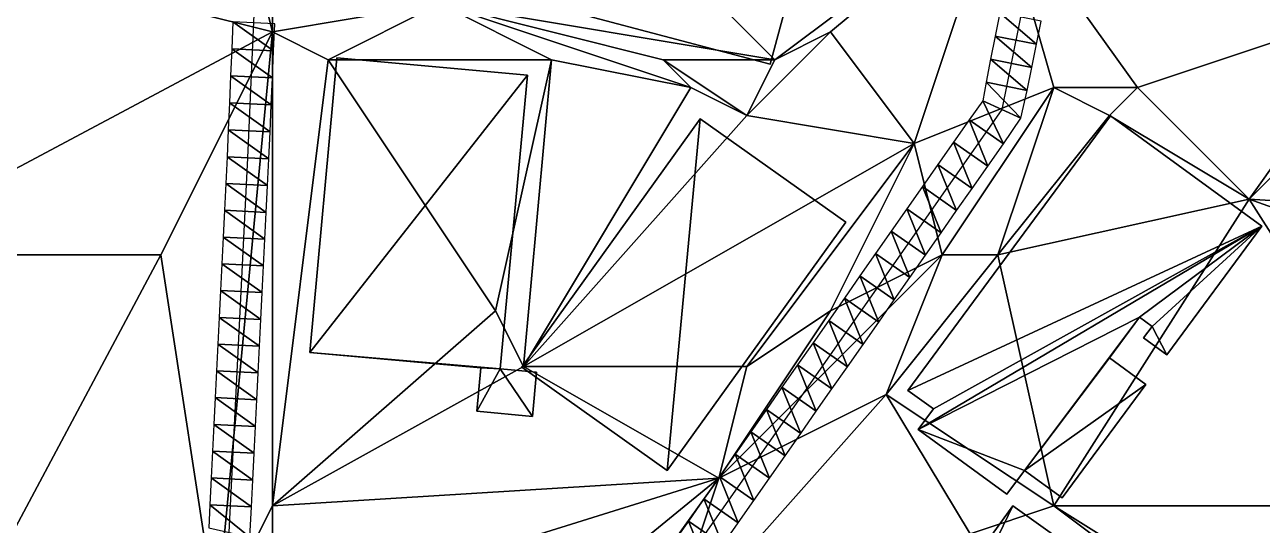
# Model space of a CAD drawing. Header units: metres. Extents: x -1103 to 901, y -902 to 905.
# Drawn here: x 618.3 to 706.9, y 14.6 to 50.5 of the extents above; entities that cross this region are included whole.
import ezdxf

# ---------------------------------------------------------------- set-up
doc = ezdxf.new("R2010")
doc.units = ezdxf.units.M
for name, color, linetype in [('OSM_BUILDING_FOOTPRINTS', 7, 'CONTINUOUS'), ('OSM_BUILDING_ROOFS', 1, 'CONTINUOUS'), ('OSM_BUILDING_WALLS', 8, 'CONTINUOUS'), ('OSM_ROAD_AXES', 2, 'CONTINUOUS'), ('OSM_ROAD_SURFACE', 9, 'CONTINUOUS'), ('OSM_TERRAIN', 3, 'CONTINUOUS'), ('OSM_WATER_SURFACE', 5, 'CONTINUOUS')]:
    doc.layers.add(name, color=color, linetype=linetype)

msp = doc.modelspace()

# ---------------------------------------------------------------- linework, layer by layer
at = {"layer": 'OSM_BUILDING_FOOTPRINTS'}
for points in [[(671.68, 47.671, 7.544), (651.065, 53.157, 7.544), (654.425, 65.631, 7.544), (675.04, 60.157, 7.544), (671.68, 47.671, 7.544)], [(650.932, 25.896, 6.433), (638.684, 27.013, 6.433), (640.63, 48.125, 6.433), (654.281, 46.886, 6.433), (652.325, 25.83, 6.433), (650.932, 25.896, 6.433)], [(677.096, 36.358, 6.203), (664.307, 18.553, 6.203), (653.872, 25.951, 6.203), (666.65, 43.756, 6.203), (677.096, 36.358, 6.203)], [(696.075, 43.977, 5.109), (706.919, 36.07, 5.109), (700.099, 26.836, 5.109), (698.441, 28.052, 5.109), (699.049, 28.87, 5.109), (698.142, 29.545, 5.109), (695.987, 26.626, 5.109), (698.606, 24.712, 5.109), (692.604, 16.573, 5.109), (689.907, 18.541, 5.109), (688.647, 16.849, 5.109), (682.28, 21.483, 5.109), (683.374, 22.954, 5.109), (681.539, 24.292, 5.109), (696.075, 43.977, 5.109)], [(650.932, 25.896, 6.303), (652.325, 25.83, 6.303), (654.933, 25.598, 6.303), (654.646, 22.424, 6.303), (650.644, 22.789, 6.303), (650.932, 25.896, 6.303)], [(675.426, -2.924, 4.463), (689.067, 16.009, 4.463), (692.416, 13.631, 4.463), (678.776, -5.302, 4.463), (675.426, -2.924, 4.463)]]:
    msp.add_polyline3d(points, close=True, dxfattribs=at)
at = {"layer": 'OSM_BUILDING_ROOFS'}
for points in [[(651.065, 53.157, 17.544), (671.68, 47.671, 17.544), (675.04, 60.157, 17.544)], [(638.684, 27.013, 16.433), (654.281, 46.886, 16.433), (640.63, 48.125, 16.433)], [(638.684, 27.013, 16.433), (652.325, 25.83, 16.433), (654.281, 46.886, 16.433)], [(664.307, 18.553, 16.203), (666.65, 43.756, 16.203), (653.872, 25.951, 16.203)], [(664.307, 18.553, 16.203), (677.096, 36.358, 16.203), (666.65, 43.756, 16.203)], [(706.919, 36.07, 25.109), (696.075, 43.977, 25.109), (681.539, 24.292, 25.109)], [(706.919, 36.07, 25.109), (681.539, 24.292, 25.109), (683.374, 22.954, 25.109)], [(706.919, 36.07, 25.109), (683.374, 22.954, 25.109), (682.28, 21.483, 25.109)], [(698.142, 29.545, 25.109), (706.919, 36.07, 25.109), (682.28, 21.483, 25.109)], [(698.142, 29.545, 25.109), (699.049, 28.87, 25.109), (706.919, 36.07, 25.109)], [(699.049, 28.87, 25.109), (700.099, 26.836, 25.109), (706.919, 36.07, 25.109)], [(682.28, 21.483, 25.109), (689.907, 18.541, 25.109), (698.142, 29.545, 25.109)], [(689.907, 18.541, 25.109), (695.987, 26.626, 25.109), (698.142, 29.545, 25.109)], [(699.049, 28.87, 25.109), (698.441, 28.052, 25.109), (700.099, 26.836, 25.109)], [(638.684, 27.013, 16.433), (650.932, 25.896, 16.433), (652.325, 25.83, 16.433)], [(689.907, 18.541, 25.109), (698.606, 24.712, 25.109), (695.987, 26.626, 25.109)], [(652.325, 25.83, 16.303), (650.932, 25.896, 16.303), (650.644, 22.789, 16.303)], [(652.325, 25.83, 16.303), (650.644, 22.789, 16.303), (654.646, 22.424, 16.303)], [(652.325, 25.83, 16.303), (654.646, 22.424, 16.303), (654.933, 25.598, 16.303)], [(689.907, 18.541, 25.109), (692.604, 16.573, 25.109), (698.606, 24.712, 25.109)], [(682.28, 21.483, 25.109), (688.647, 16.849, 25.109), (689.907, 18.541, 25.109)], [(689.067, 16.009, 14.463), (675.426, -2.924, 14.463), (678.776, -5.302, 14.463)], [(689.067, 16.009, 14.463), (678.776, -5.302, 14.463), (692.416, 13.631, 14.463)]]:
    msp.add_3dface(points, dxfattribs=at)
at = {"layer": 'OSM_BUILDING_WALLS'}
for points in [[(671.68, 47.671, 7.544), (675.04, 60.157, 7.544), (675.04, 60.157, 17.544)], [(671.68, 47.671, 7.544), (675.04, 60.157, 17.544), (671.68, 47.671, 17.544)], [(651.065, 53.157, 7.544), (671.68, 47.671, 7.544), (671.68, 47.671, 17.544)], [(651.065, 53.157, 7.544), (671.68, 47.671, 17.544), (651.065, 53.157, 17.544)], [(640.63, 48.125, 6.433), (638.684, 27.013, 6.433), (638.684, 27.013, 16.433)], [(640.63, 48.125, 6.433), (638.684, 27.013, 16.433), (640.63, 48.125, 16.433)], [(654.281, 46.886, 6.433), (640.63, 48.125, 6.433), (640.63, 48.125, 16.433)], [(654.281, 46.886, 6.433), (640.63, 48.125, 16.433), (654.281, 46.886, 16.433)], [(652.325, 25.83, 6.433), (654.281, 46.886, 6.433), (654.281, 46.886, 16.433)], [(652.325, 25.83, 6.433), (654.281, 46.886, 16.433), (652.325, 25.83, 16.433)], [(666.65, 43.756, 6.203), (653.872, 25.951, 6.203), (653.872, 25.951, 16.203)], [(666.65, 43.756, 6.203), (653.872, 25.951, 16.203), (666.65, 43.756, 16.203)], [(677.096, 36.358, 6.203), (666.65, 43.756, 6.203), (666.65, 43.756, 16.203)], [(677.096, 36.358, 6.203), (666.65, 43.756, 16.203), (677.096, 36.358, 16.203)], [(696.075, 43.977, 5.109), (681.539, 24.292, 5.109), (681.539, 24.292, 25.109)], [(696.075, 43.977, 5.109), (681.539, 24.292, 25.109), (696.075, 43.977, 25.109)], [(706.919, 36.07, 5.109), (696.075, 43.977, 5.109), (696.075, 43.977, 25.109)], [(706.919, 36.07, 5.109), (696.075, 43.977, 25.109), (706.919, 36.07, 25.109)], [(664.307, 18.553, 6.203), (677.096, 36.358, 6.203), (677.096, 36.358, 16.203)], [(664.307, 18.553, 6.203), (677.096, 36.358, 16.203), (664.307, 18.553, 16.203)], [(700.099, 26.836, 5.109), (706.919, 36.07, 5.109), (706.919, 36.07, 25.109)], [(700.099, 26.836, 5.109), (706.919, 36.07, 25.109), (700.099, 26.836, 25.109)], [(695.987, 26.626, 5.109), (698.142, 29.545, 5.109), (698.142, 29.545, 25.109)], [(695.987, 26.626, 5.109), (698.142, 29.545, 25.109), (695.987, 26.626, 25.109)], [(698.142, 29.545, 5.109), (699.049, 28.87, 5.109), (699.049, 28.87, 25.109)], [(698.142, 29.545, 5.109), (699.049, 28.87, 25.109), (698.142, 29.545, 25.109)], [(699.049, 28.87, 5.109), (698.441, 28.052, 5.109), (698.441, 28.052, 25.109)], [(699.049, 28.87, 5.109), (698.441, 28.052, 25.109), (699.049, 28.87, 25.109)], [(698.441, 28.052, 5.109), (700.099, 26.836, 5.109), (700.099, 26.836, 25.109)], [(698.441, 28.052, 5.109), (700.099, 26.836, 25.109), (698.441, 28.052, 25.109)], [(638.684, 27.013, 6.433), (650.932, 25.896, 6.433), (650.932, 25.896, 16.433)], [(638.684, 27.013, 6.433), (650.932, 25.896, 16.433), (638.684, 27.013, 16.433)], [(698.606, 24.712, 5.109), (695.987, 26.626, 5.109), (695.987, 26.626, 25.109)], [(698.606, 24.712, 5.109), (695.987, 26.626, 25.109), (698.606, 24.712, 25.109)], [(650.932, 25.896, 6.303), (650.644, 22.789, 6.303), (650.644, 22.789, 16.303)], [(650.932, 25.896, 6.303), (650.644, 22.789, 16.303), (650.932, 25.896, 16.303)], [(650.932, 25.896, 6.433), (652.325, 25.83, 6.433), (652.325, 25.83, 16.433)], [(650.932, 25.896, 6.433), (652.325, 25.83, 16.433), (650.932, 25.896, 16.433)], [(652.325, 25.83, 6.303), (650.932, 25.896, 6.303), (650.932, 25.896, 16.303)], [(652.325, 25.83, 6.303), (650.932, 25.896, 16.303), (652.325, 25.83, 16.303)], [(654.933, 25.598, 6.303), (652.325, 25.83, 6.303), (652.325, 25.83, 16.303)], [(654.933, 25.598, 6.303), (652.325, 25.83, 16.303), (654.933, 25.598, 16.303)], [(653.872, 25.951, 6.203), (664.307, 18.553, 6.203), (664.307, 18.553, 16.203)], [(653.872, 25.951, 6.203), (664.307, 18.553, 16.203), (653.872, 25.951, 16.203)], [(654.646, 22.424, 6.303), (654.933, 25.598, 6.303), (654.933, 25.598, 16.303)], [(654.646, 22.424, 6.303), (654.933, 25.598, 16.303), (654.646, 22.424, 16.303)], [(681.539, 24.292, 5.109), (683.374, 22.954, 5.109), (683.374, 22.954, 25.109)], [(681.539, 24.292, 5.109), (683.374, 22.954, 25.109), (681.539, 24.292, 25.109)], [(692.604, 16.573, 5.109), (698.606, 24.712, 5.109), (698.606, 24.712, 25.109)], [(692.604, 16.573, 5.109), (698.606, 24.712, 25.109), (692.604, 16.573, 25.109)], [(650.644, 22.789, 6.303), (654.646, 22.424, 6.303), (654.646, 22.424, 16.303)], [(650.644, 22.789, 6.303), (654.646, 22.424, 16.303), (650.644, 22.789, 16.303)], [(683.374, 22.954, 5.109), (682.28, 21.483, 5.109), (682.28, 21.483, 25.109)], [(683.374, 22.954, 5.109), (682.28, 21.483, 25.109), (683.374, 22.954, 25.109)], [(682.28, 21.483, 5.109), (688.647, 16.849, 5.109), (688.647, 16.849, 25.109)], [(682.28, 21.483, 5.109), (688.647, 16.849, 25.109), (682.28, 21.483, 25.109)], [(688.647, 16.849, 5.109), (689.907, 18.541, 5.109), (689.907, 18.541, 25.109)], [(688.647, 16.849, 5.109), (689.907, 18.541, 25.109), (688.647, 16.849, 25.109)], [(689.907, 18.541, 5.109), (692.604, 16.573, 5.109), (692.604, 16.573, 25.109)], [(689.907, 18.541, 5.109), (692.604, 16.573, 25.109), (689.907, 18.541, 25.109)], [(689.067, 16.009, 4.463), (675.426, -2.924, 4.463), (675.426, -2.924, 14.463)], [(689.067, 16.009, 4.463), (675.426, -2.924, 14.463), (689.067, 16.009, 14.463)], [(692.416, 13.631, 4.463), (689.067, 16.009, 4.463), (689.067, 16.009, 14.463)], [(692.416, 13.631, 4.463), (689.067, 16.009, 14.463), (692.416, 13.631, 14.463)]]:
    msp.add_3dface(points, dxfattribs=at)
at = {"layer": 'OSM_ROAD_AXES'}
msp.add_polyline3d([(605.522, -30.471, 8.562), (609.115, -23.216, 8.886), (624.535, -5.799, 9.009), (632.914, 14.096, 9.605), (634.252, 40.97, 10.38), (634.849, 54.517, 10.767), (636.397, 65.123, 11.044), (640.177, 70.055, 11.152), (645.151, 72.554, 11.128), (652.635, 72.709, 10.971), (662.495, 70.939, 10.773), (676.312, 67.997, 10.116), (689.101, 63.021, 9.231), (690.283, 54.373, 8.711), (688.283, 44.431, 8.338), (648.046, -13.109, 7.387)], dxfattribs=at)
at = {"layer": 'OSM_ROAD_SURFACE'}
for points in [[(636.092, 48.645, 10.511), (633.18, 50.712, 10.721), (633.094, 48.777, 10.716)], [(636.092, 48.645, 10.511), (636.177, 50.58, 10.582), (633.18, 50.712, 10.721)], [(688.146, 51.355, 8.728), (687.812, 49.698, 8.658), (690.753, 49.106, 8.539)], [(688.146, 51.355, 8.728), (690.753, 49.106, 8.539), (691.087, 50.763, 8.577)], [(687.812, 49.698, 8.658), (687.479, 48.041, 8.587), (690.42, 47.449, 8.468)], [(687.812, 49.698, 8.658), (690.42, 47.449, 8.468), (690.753, 49.106, 8.539)], [(636.006, 46.71, 10.482), (633.094, 48.777, 10.716), (633.009, 46.842, 10.697)], [(636.006, 46.71, 10.482), (636.092, 48.645, 10.511), (633.094, 48.777, 10.716)], [(687.479, 48.041, 8.587), (687.145, 46.384, 8.517), (690.087, 45.792, 8.398)], [(687.479, 48.041, 8.587), (690.087, 45.792, 8.398), (690.42, 47.449, 8.468)], [(635.921, 44.774, 10.432), (633.009, 46.842, 10.697), (632.924, 44.906, 10.674)], [(635.921, 44.774, 10.432), (636.006, 46.71, 10.482), (633.009, 46.842, 10.697)], [(687.145, 46.384, 8.517), (686.912, 45.041, 8.458), (689.653, 43.82, 8.327)], [(687.145, 46.384, 8.517), (689.653, 43.82, 8.327), (690.087, 45.792, 8.398)], [(635.836, 42.839, 10.381), (632.924, 44.906, 10.674), (632.839, 42.971, 10.638)], [(635.836, 42.839, 10.381), (635.921, 44.774, 10.432), (632.924, 44.906, 10.674)], [(686.912, 45.041, 8.458), (685.936, 43.692, 8.423), (688.394, 41.973, 8.288)], [(686.912, 45.041, 8.458), (688.394, 41.973, 8.288), (689.653, 43.82, 8.327)], [(685.936, 43.692, 8.423), (684.818, 42.094, 8.389), (687.276, 40.374, 8.256)], [(685.936, 43.692, 8.423), (687.276, 40.374, 8.256), (688.394, 41.973, 8.288)], [(635.75, 40.9, 10.33), (632.839, 42.971, 10.638), (632.754, 41.04, 10.579)], [(635.75, 40.9, 10.33), (635.836, 42.839, 10.381), (632.839, 42.971, 10.638)], [(684.818, 42.094, 8.389), (683.7, 40.495, 8.356), (686.159, 38.776, 8.223)], [(684.818, 42.094, 8.389), (686.159, 38.776, 8.223), (687.276, 40.374, 8.256)], [(635.654, 38.976, 10.28), (632.754, 41.04, 10.579), (632.658, 39.125, 10.522)], [(635.654, 38.976, 10.28), (635.75, 40.9, 10.33), (632.754, 41.04, 10.579)], [(683.7, 40.495, 8.356), (682.583, 38.897, 8.319), (685.041, 37.178, 8.19)], [(683.7, 40.495, 8.356), (685.041, 37.178, 8.19), (686.159, 38.776, 8.223)], [(635.559, 37.056, 10.229), (632.658, 39.125, 10.522), (632.563, 37.205, 10.464)], [(635.559, 37.056, 10.229), (635.654, 38.976, 10.28), (632.658, 39.125, 10.522)], [(682.583, 38.897, 8.319), (681.465, 37.299, 8.252), (683.923, 35.579, 8.157)], [(682.583, 38.897, 8.319), (683.923, 35.579, 8.157), (685.041, 37.178, 8.19)], [(681.465, 37.299, 8.252), (680.347, 35.7, 8.185), (682.806, 33.981, 8.098)], [(681.465, 37.299, 8.252), (682.806, 33.981, 8.098), (683.923, 35.579, 8.157)], [(635.463, 35.137, 10.179), (632.563, 37.205, 10.464), (632.467, 35.286, 10.407)], [(635.463, 35.137, 10.179), (635.559, 37.056, 10.229), (632.563, 37.205, 10.464)], [(680.347, 35.7, 8.185), (679.23, 34.102, 8.118), (681.688, 32.383, 8.052)], [(680.347, 35.7, 8.185), (681.688, 32.383, 8.052), (682.806, 33.981, 8.098)], [(635.368, 33.217, 10.128), (632.467, 35.286, 10.407), (632.371, 33.366, 10.35)], [(635.368, 33.217, 10.128), (635.463, 35.137, 10.179), (632.467, 35.286, 10.407)], [(679.23, 34.102, 8.118), (678.112, 32.504, 8.052), (680.57, 30.784, 8.034)], [(679.23, 34.102, 8.118), (680.57, 30.784, 8.034), (681.688, 32.383, 8.052)], [(635.272, 31.298, 10.078), (632.371, 33.366, 10.35), (632.276, 31.447, 10.293)], [(635.272, 31.298, 10.078), (635.368, 33.217, 10.128), (632.371, 33.366, 10.35)], [(678.112, 32.504, 8.052), (676.994, 30.905, 7.985), (679.453, 29.186, 7.988)], [(678.112, 32.504, 8.052), (679.453, 29.186, 7.988), (680.57, 30.784, 8.034)], [(635.177, 29.378, 10.028), (632.276, 31.447, 10.293), (632.18, 29.527, 10.235)], [(635.177, 29.378, 10.028), (635.272, 31.298, 10.078), (632.276, 31.447, 10.293)], [(676.994, 30.905, 7.985), (675.877, 29.307, 7.947), (678.335, 27.588, 7.92)], [(676.994, 30.905, 7.985), (678.335, 27.588, 7.92), (679.453, 29.186, 7.988)], [(635.081, 27.459, 9.977), (632.18, 29.527, 10.235), (632.085, 27.608, 10.178)], [(635.081, 27.459, 9.977), (635.177, 29.378, 10.028), (632.18, 29.527, 10.235)], [(675.877, 29.307, 7.947), (674.759, 27.709, 7.929), (677.217, 25.989, 7.851)], [(675.877, 29.307, 7.947), (677.217, 25.989, 7.851), (678.335, 27.588, 7.92)], [(634.986, 25.539, 9.927), (632.085, 27.608, 10.178), (631.989, 25.688, 10.121)], [(634.986, 25.539, 9.927), (635.081, 27.459, 9.977), (632.085, 27.608, 10.178)], [(674.759, 27.709, 7.929), (673.641, 26.11, 7.911), (676.1, 24.391, 7.783)], [(674.759, 27.709, 7.929), (676.1, 24.391, 7.783), (677.217, 25.989, 7.851)], [(673.641, 26.11, 7.911), (672.523, 24.512, 7.892), (674.982, 22.793, 7.715)], [(673.641, 26.11, 7.911), (674.982, 22.793, 7.715), (676.1, 24.391, 7.783)], [(634.89, 23.62, 9.876), (631.989, 25.688, 10.121), (631.894, 23.769, 10.064)], [(634.89, 23.62, 9.876), (634.986, 25.539, 9.927), (631.989, 25.688, 10.121)], [(672.523, 24.512, 7.892), (671.406, 22.914, 7.874), (673.864, 21.195, 7.646)], [(672.523, 24.512, 7.892), (673.864, 21.195, 7.646), (674.982, 22.793, 7.715)], [(634.794, 21.7, 9.826), (631.894, 23.769, 10.064), (631.798, 21.849, 10.006)], [(634.794, 21.7, 9.826), (634.89, 23.62, 9.876), (631.894, 23.769, 10.064)], [(671.406, 22.914, 7.874), (670.288, 21.315, 7.856), (672.747, 19.596, 7.641)], [(671.406, 22.914, 7.874), (672.747, 19.596, 7.641), (673.864, 21.195, 7.646)], [(634.699, 19.78, 9.776), (631.798, 21.849, 10.006), (631.703, 19.93, 9.949)], [(634.699, 19.78, 9.776), (634.794, 21.7, 9.826), (631.798, 21.849, 10.006)], [(670.288, 21.315, 7.856), (669.17, 19.717, 7.837), (671.629, 17.998, 7.656)], [(670.288, 21.315, 7.856), (671.629, 17.998, 7.656), (672.747, 19.596, 7.641)], [(634.603, 17.861, 9.725), (631.703, 19.93, 9.949), (631.607, 18.01, 9.892)], [(634.603, 17.861, 9.725), (634.699, 19.78, 9.776), (631.703, 19.93, 9.949)], [(669.17, 19.717, 7.837), (668.053, 18.119, 7.823), (670.511, 16.4, 7.671)], [(669.17, 19.717, 7.837), (670.511, 16.4, 7.671), (671.629, 17.998, 7.656)], [(634.508, 15.941, 9.675), (631.607, 18.01, 9.892), (631.511, 16.091, 9.834)], [(634.508, 15.941, 9.675), (634.603, 17.861, 9.725), (631.607, 18.01, 9.892)], [(668.053, 18.119, 7.823), (666.935, 16.52, 7.808), (669.394, 14.801, 7.687)], [(668.053, 18.119, 7.823), (669.394, 14.801, 7.687), (670.511, 16.4, 7.671)], [(634.376, 13.76, 9.618), (631.511, 16.091, 9.834), (631.452, 14.433, 9.783)], [(634.376, 13.76, 9.618), (634.508, 15.941, 9.675), (631.511, 16.091, 9.834)], [(666.935, 16.52, 7.808), (665.817, 14.922, 7.795), (668.276, 13.203, 7.702)], [(666.935, 16.52, 7.808), (668.276, 13.203, 7.702), (669.394, 14.801, 7.687)], [(665.817, 14.922, 7.795), (664.7, 13.324, 7.783), (667.158, 11.605, 7.718)], [(665.817, 14.922, 7.795), (667.158, 11.605, 7.718), (668.276, 13.203, 7.702)]]:
    msp.add_3dface(points, dxfattribs=at)
at = {"layer": 'OSM_TERRAIN'}
for points in [[(612, 56, 11.785), (636, 50, 10.523), (630, 74, 11.816)], [(636, 50, 10.523), (636, 68, 11.173), (630, 74, 11.816)], [(648, 52, 9.818), (636, 68, 11.173), (636, 50, 10.523)], [(648, 52, 9.818), (672, 48, 9.604), (654, 66, 9.79)], [(672, 48, 9.604), (688, 60, 9.103), (654, 66, 9.79)], [(676, 50, 8.997), (688, 60, 9.103), (672, 48, 9.604)], [(682, 42, 8.411), (688, 60, 9.103), (676, 50, 8.997)], [(692, 46, 8.3), (688, 60, 9.103), (682, 42, 8.411)], [(698, 46, 7.685), (688, 60, 9.103), (692, 46, 8.3)], [(698, 46, 7.685), (716, 52, 7.539), (688, 60, 9.103)], [(606, 34, 11.982), (636, 50, 10.523), (612, 56, 11.785)], [(640, 48, 9.375), (648, 52, 9.818), (636, 50, 10.523)], [(640, 48, 9.375), (656, 48, 9.243), (648, 52, 9.818)], [(656, 48, 9.243), (666, 46, 8.663), (648, 52, 9.818)], [(666, 46, 8.663), (664, 48, 9.317), (648, 52, 9.818)], [(664, 48, 9.317), (672, 48, 9.604), (648, 52, 9.818)], [(706, 38, 7.208), (716, 52, 7.539), (698, 46, 7.685)], [(706, 38, 7.208), (770, 34, 6.993), (720, 52, 7.11)], [(706, 38, 7.208), (720, 52, 7.11), (716, 52, 7.539)], [(606, 34, 11.982), (628, 34, 10.749), (636, 50, 10.523)], [(632, 8, 9.456), (636, 50, 10.523), (628, 34, 10.749)], [(632, 8, 9.456), (636, 16, 9.598), (636, 50, 10.523)], [(636, 16, 9.598), (640, 48, 9.375), (636, 50, 10.523)], [(670, 44, 8.452), (676, 50, 8.997), (672, 48, 9.604)], [(670, 44, 8.452), (682, 42, 8.411), (676, 50, 8.997)], [(636, 16, 9.598), (652, 30, 9.214), (640, 48, 9.375)], [(640, 48, 9.375), (652, 30, 9.214), (656, 48, 9.243)], [(652, 30, 9.214), (654, 26, 8.287), (656, 48, 9.243)], [(654, 26, 8.287), (666, 46, 8.663), (656, 48, 9.243)], [(666, 46, 8.663), (670, 44, 8.452), (664, 48, 9.317)], [(670, 44, 8.452), (672, 48, 9.604), (664, 48, 9.317)], [(654, 26, 8.287), (670, 44, 8.452), (666, 46, 8.663)], [(684, 34, 8.044), (692, 46, 8.3), (682, 42, 8.411)], [(684, 34, 8.044), (688, 34, 7.29), (692, 46, 8.3)], [(688, 34, 7.29), (696, 44, 7.22), (692, 46, 8.3)], [(696, 44, 7.22), (698, 46, 7.685), (692, 46, 8.3)], [(696, 44, 7.22), (706, 38, 7.208), (698, 46, 7.685)], [(682, 42, 8.411), (670, 44, 8.452), (654, 26, 8.287)], [(688, 34, 7.29), (706, 38, 7.208), (696, 44, 7.22)], [(654, 26, 8.287), (670, 26, 8.246), (682, 42, 8.411)], [(670, 26, 8.246), (676, 30, 7.898), (682, 42, 8.411)], [(676, 30, 7.898), (684, 34, 8.044), (682, 42, 8.411)], [(692, 16, 7.121), (706, 38, 7.208), (688, 34, 7.29)], [(720, 16, 6.986), (706, 38, 7.208), (692, 16, 7.121)], [(720, 16, 6.986), (734, 28, 6.823), (706, 38, 7.208)], [(734, 28, 6.823), (770, 34, 6.993), (706, 38, 7.208)], [(612, 4, 10.277), (628, 34, 10.749), (606, 34, 11.982)], [(612, 4, 10.277), (632, 8, 9.456), (628, 34, 10.749)], [(680, 24, 7.361), (684, 34, 8.044), (668, 18, 7.768)], [(668, 18, 7.768), (684, 34, 8.044), (676, 30, 7.898)], [(680, 24, 7.361), (688, 34, 7.29), (684, 34, 8.044)], [(680, 24, 7.361), (692, 16, 7.121), (688, 34, 7.29)], [(636, 16, 9.598), (654, 26, 8.287), (652, 30, 9.214)], [(668, 18, 7.768), (676, 30, 7.898), (670, 26, 8.246)], [(668, 18, 7.768), (654, 26, 8.287), (636, 16, 9.598)], [(668, 18, 7.768), (670, 26, 8.246), (654, 26, 8.287)], [(664, 6, 7.688), (680, 24, 7.361), (668, 18, 7.768)], [(686, 14, 6.741), (680, 24, 7.361), (664, 6, 7.688)], [(686, 14, 6.741), (692, 16, 7.121), (680, 24, 7.361)], [(646, 0, 8.167), (668, 18, 7.768), (636, 8, 9.131)], [(636, 8, 9.131), (668, 18, 7.768), (636, 16, 9.598)], [(646, 0, 8.167), (658, 4, 7.662), (668, 18, 7.768)], [(658, 4, 7.662), (664, 6, 7.688), (668, 18, 7.768)], [(632, 8, 9.456), (636, 8, 9.131), (636, 16, 9.598)], [(700, 10, 6.814), (692, 16, 7.121), (686, 14, 6.741)], [(700, 10, 6.814), (708, 6, 6.647), (692, 16, 7.121)], [(708, 6, 6.647), (720, 16, 6.986), (692, 16, 7.121)]]:
    msp.add_3dface(points, dxfattribs=at)
at = {"layer": 'OSM_WATER_SURFACE'}
for points in [[(617.309, -669.57, 1), (900, -638.452, 1), (900, 33.017, 1)], [(617.309, -669.57, 1), (900, 33.017, 1), (888.355, 17.134, 1)], [(617.309, -669.57, 1), (888.355, 17.134, 1), (873.421, 2.979, 1)]]:
    msp.add_3dface(points, dxfattribs=at)

doc.saveas('drawing.dxf')
